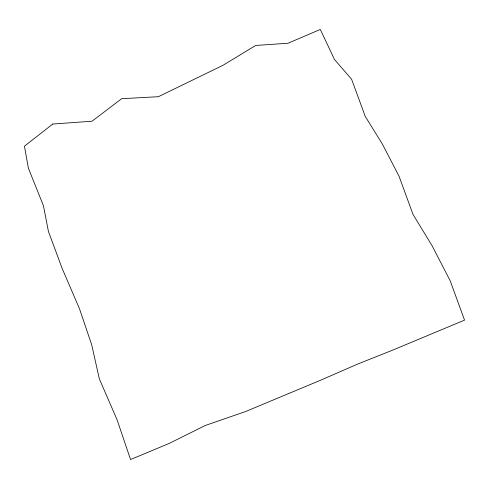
<?xml version="1.0" encoding="UTF-8"?>
<svg xmlns="http://www.w3.org/2000/svg" width="489" height="489" viewBox="0 0 489 489"><rect width="100%" height="100%" fill="white"/><g stroke="black" fill="none" stroke-linecap="round" stroke-linejoin="round"><path stroke-width="0.73" d="M52.775 124.035L24.45 146.18L28.38 168.185L43.435 205.71L48.423 231.431L62.097 268.284L79.554 308.932L91.675 344.721L99.334 378.816L117.152 419.959L130.551 459.55L169.225 443.407L205.343 425.461L245.368 411.628L319.934 380.503L357.697 364.054L392.979 350.008L464.55 320.136L450.18 280.753L432.08 245.735L413.009 214.396L399 176.138L382.386 144.084L365.252 116.431L351.591 79.236L334.476 59.469L320.301 29.45L287.997 43.246L255.686 45.465L222.953 65.312L158.375 96.706L121.669 98.692L92.018 121.223L52.775 124.035"/></g></svg>
